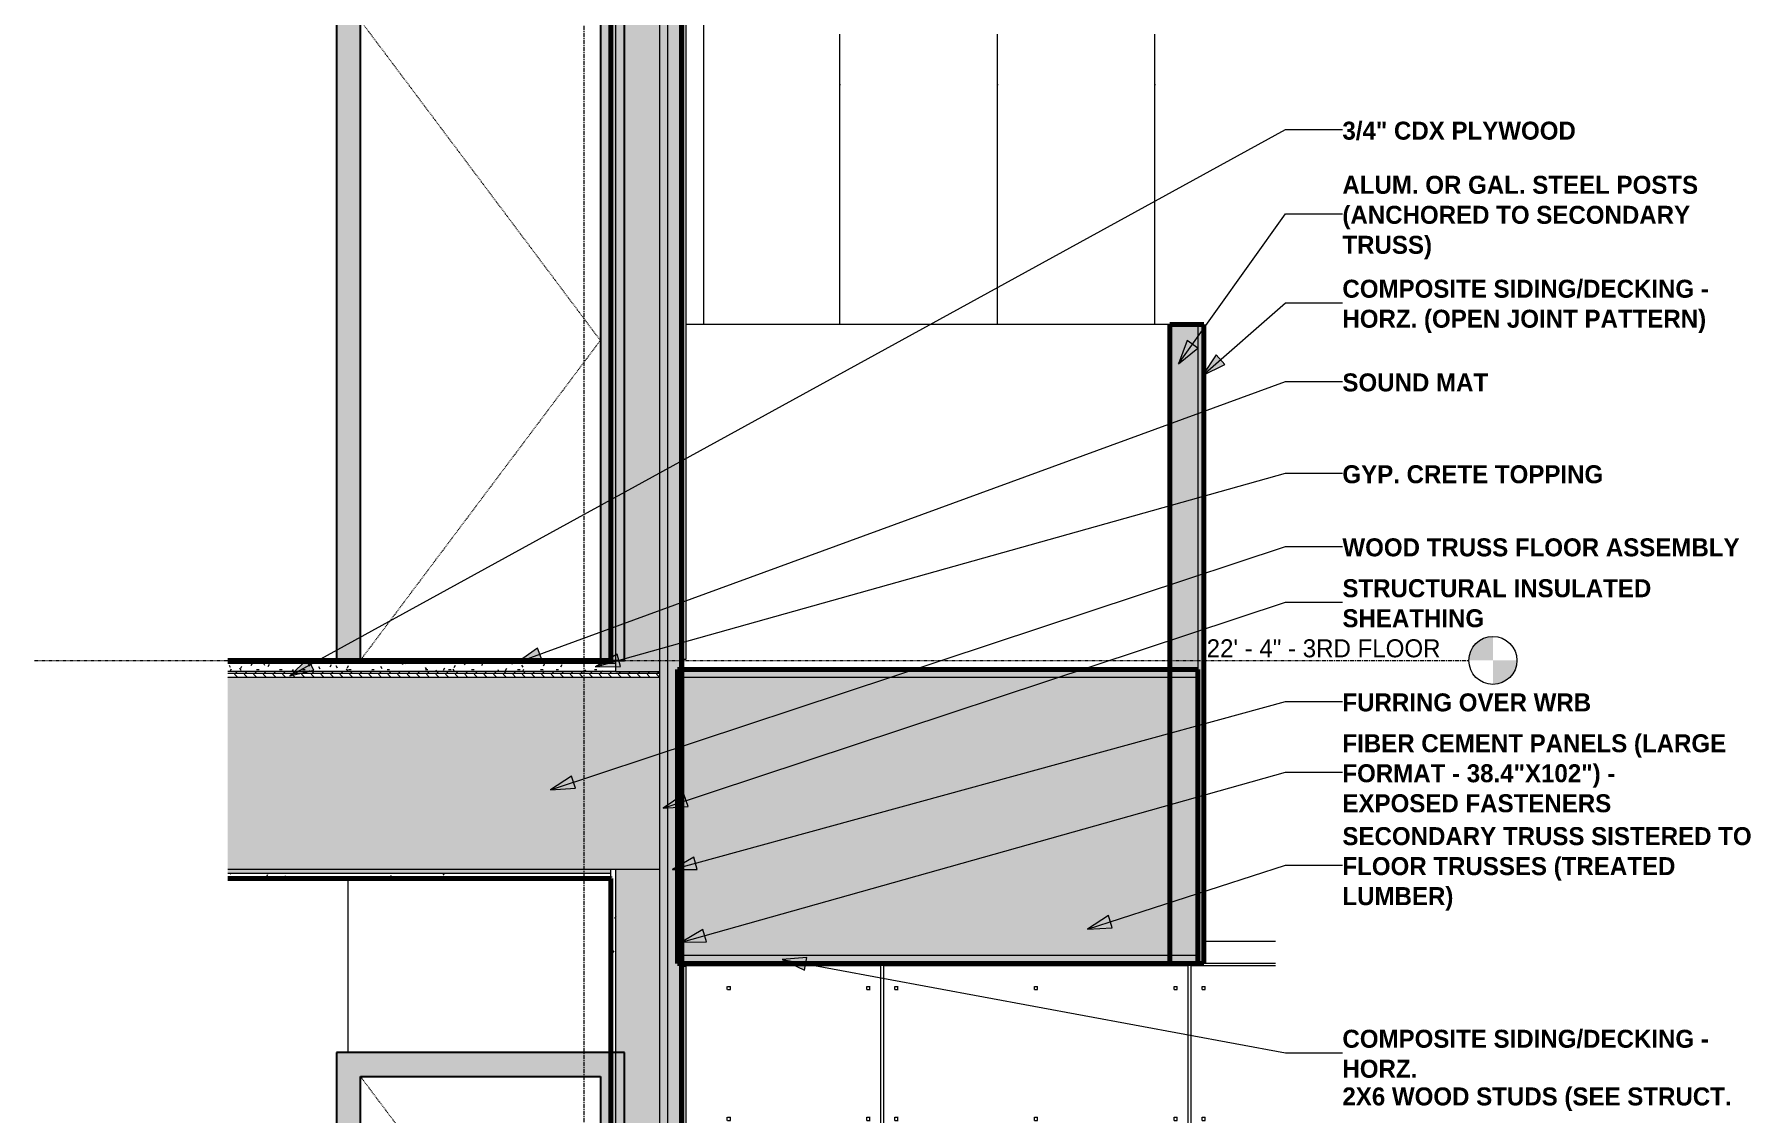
# Model space of a CAD drawing. Header units: inches. Extents: x 9847 to 10638, y -160 to 464.
# Drawn here: x 10420.3 to 10634.8, y 211.3 to 346.3 of the extents above; entities that cross this region are included whole.
import ezdxf

# ---------------------------------------------------------------- set-up
doc = ezdxf.new("R2010")
doc.units = ezdxf.units.IN
doc.header["$MEASUREMENT"] = 0
doc.linetypes.add('Dash 1_16_', pattern=[0.125, 0.0625, -0.0625])
doc.linetypes.add('Grid Line 1_2_', pattern=[0.875, 0.5, -0.125, 0.125, -0.125])
for name, color, linetype, lineweight in [('0-6', 55, 'Continuous', 18), ('0-7', 130, 'Continuous', 5), ('A-DOOR-5', 7, 'Dash 1_16_', 9), ('A-DOOR-FRAM-1', 8, 'Continuous', 9), ('A-DOOR-FRAM-2', 10, 'Continuous', 30), ('A-FLOR-1', 192, 'Continuous', 70), ('A-FLOR-11', 23, 'Continuous', 18), ('A-FLOR-12', 243, 'Continuous', 5), ('A-FLOR-7', 135, 'Continuous', 5), ('A-FLOR-8', 251, 'Continuous', 5), ('A-FLOR-9', 31, 'Continuous', 5), ('A-FLOR-LEVL', 51, 'Continuous', 9), ('A-FLOR-LEVL-1', 51, 'Grid Line 1_2_', 9), ('A-FLOR-MCUT', 51, 'Continuous', 18), ('A-FLOR-PATT-1', 8, 'Continuous', 9), ('A-GLAZ-1', 55, 'Continuous', 18), ('A-GLAZ-CWMG-1', 8, 'Continuous', 9), ('A-WALL', 113, 'Continuous', 18), ('A-WALL-1', 55, 'Continuous', 18), ('A-WALL-12', 255, 'Continuous', 18), ('A-WALL-2', 254, 'Continuous', 5), ('A-WALL-3', 251, 'Continuous', 5), ('A-WALL-6', 243, 'Continuous', 5), ('A-WALL-8', 113, 'Continuous', 70), ('A-WALL-PATT-1', 8, 'Continuous', 9), ('A-WALL-PATT-2', 111, 'Continuous', 9), ('G-ANNO-TEXT', 231, 'Continuous', 9), ('S-GRID-1', 1, 'Grid Line 1_2_', 9)]:
    doc.layers.add(name, color=color, linetype=linetype, lineweight=lineweight)
doc.styles.add('Century Gothic', font='ufonts.com_century-gothic.ttf', dxfattribs={"height": 2.25})
doc.styles.add('Century Gothic_B', font='GOTHICB.TTF', dxfattribs={"height": 2.25})
pattern_1 = [(0, (11421.4857, 72), (7.68, 1.92), [0.317, -5.443, 0.317, -5.443, -30.72]), (0, (11421.4857, 72), (7.68, 1.92), [-11.52, 0.317, -11.203, 0.317, -5.443, -13.44]), (0, (11421.4857, 72), (7.68, 1.92), [-28.8, 0.317, -3.523, 0.317, -9.283]), (120, (11424.3657, 72.96), (-5.5027688, 5.691075), [0.317, -5.443, 0.317, -5.443, -30.72]), (120, (11424.3657, 72.96), (-5.5027688, 5.691075), [-11.52, 0.317, -11.203, 0.317, -5.443, -13.44]), (120, (11424.3657, 72.96), (-5.5027688, 5.691075), [-28.8, 0.317, -3.523, 0.317, -9.283]), (240, (11425.3257, 76.8), (-2.1772312, -7.611075), [0.317, -5.443, 0.317, -5.443, -30.72]), (240, (11425.3257, 76.8), (-2.1772312, -7.611075), [-11.52, 0.317, -11.203, 0.317, -5.443, -13.44]), (240, (11425.3257, 76.8), (-2.1772312, -7.611075), [-28.8, 0.317, -3.523, 0.317, -9.283])]
pattern_2 = [(0, (11421.4857, 72), (0, 1.2), []), (315, (11421.4857, 72), (1.1992531, 0), [1.696, -1.696]), (45, (11421.4857, 72), (1.1992531, 0), [1.696, -1.696])]

# ---------------------------------------------------------------- blocks, each defined once
blk = doc.blocks.new('Single-Flush - 30_ x 80_-V7-BUILDING SECTION - EAST_WEST - LOOKING NORTH - Callout 4')
at = {"layer": 'A-DOOR-FRAM-1'}
blk.add_hatch(color=256, dxfattribs=at).paths.add_polyline_path([(10809.65, 136), (10811.2, 136), (10811.2, 216), (10841.2, 216), (10841.2, 136), (10843.14, 136), (10843.14, 219), (10808.2, 219), (10808.2, 136)], flags=0)
at = {"layer": 'A-DOOR-5'}
for p in [(10811.2, 216), (10811.2, 136)]:
    blk.add_line(p, (10841.2, 176), dxfattribs=at)
at = {"layer": 'A-DOOR-FRAM-2'}
for p, q in [((10844.2, 219), (10808.2, 219)), ((10808.2, 219), (10808.2, 136)), ((10844.2, 136), (10844.2, 219)), ((10811.2, 136), (10811.2, 216)), ((10811.2, 216), (10841.2, 216)), ((10841.2, 216), (10841.2, 136)), ((10808.2, 136), (10811.2, 136)), ((10841.2, 136), (10844.2, 136))]:
    blk.add_line(p, q, dxfattribs=at)
blk = doc.blocks.new('CTR - 1st Phase - Unit Layouts_rvt-4-BUILDING SECTION - EAST_WEST - LOOKING NORTH - Callout 4')
at = {"layer": 'A-WALL-1'}
blk.add_line((10809.65, 240.75), (10809.65, 219), dxfattribs=at)
at = {"layer": '0-6'}
for p in [(0, 132), (0, 0)]:
    blk.add_blockref('Single-Flush - 30_ x 80_-V7-BUILDING SECTION - EAST_WEST - LOOKING NORTH - Callout 4', p, dxfattribs=at)
blk = doc.blocks.new('_THE_ WINDOW _ DOOR - Door - 3rd floors-2113394-BUILDING SECTION - EAST_WEST - LOOKING NORTH - Callout 4')
at = {"layer": 'A-GLAZ-1'}
for p, q in [((10851.89, 350.12), (10851.39, 350.12)), ((10851.89, 350.12), (10851.89, 268.12)), ((10851.89, 268.12), (10851.39, 268.12))]:
    blk.add_line(p, q, dxfattribs=at)
blk = doc.blocks.new('_THE_ WINDOW _ DOOR - Window - 2nd Floor-2113388-BUILDING SECTION - EAST_WEST - LOOKING NORTH - Callout 4')
at = {"layer": 'A-GLAZ-1'}
for p, q in [((10851.89, 229.75), (10851.39, 229.75)), ((10851.89, 229.75), (10851.89, 149)), ((10851.89, 149), (10851.39, 149))]:
    blk.add_line(p, q, dxfattribs=at)
blk = doc.blocks.new('Rectangular Mullion - Profile_Polycarbonate_Lower-2195492-BUILDING SECTION - EAST_WEST - LOOKING NORTH - Callout 4')
at = {"layer": 'A-GLAZ-CWMG-1'}
blk.add_line((10925.59, 232.87), (10916.64, 232.87), dxfattribs=at)
blk = doc.blocks.new('Rectangular Mullion - Profile_Polycarbonate_right-2195587-BUILDING SECTION - EAST_WEST - LOOKING NORTH - Callout 4')
at = {"layer": 'A-GLAZ-CWMG-1'}
blk.add_line((10854.14, 310), (10854.14, 348.51), dxfattribs=at)
blk = doc.blocks.new('Level - Level Head - Circle-50818-BUILDING SECTION - EAST_WEST - LOOKING NORTH - Callout 4')
at = {"layer": 'A-FLOR-LEVL'}
h = blk.add_hatch(color=256, dxfattribs=at)
edge = h.paths.add_edge_path(flags=0)
edge.add_line((10952.77, 0), (10949.77, 0))
edge.add_arc((10952.77, 0), 3, 90, 180, ccw=False)
edge.add_line((10952.77, 3), (10952.77, 0))
h = blk.add_hatch(color=256, dxfattribs=at)
edge = h.paths.add_edge_path(flags=0)
edge.add_line((10952.77, -3), (10952.77, 0))
edge.add_line((10952.77, 0), (10955.77, 0))
edge.add_arc((10952.77, 0), 3, 270, 360, ccw=False)
blk.add_circle((10952.77, 0), 3, dxfattribs=at)

msp = doc.modelspace()

# ---------------------------------------------------------------- hatches: boundary and pattern name
at = {"layer": 'A-FLOR-11'}
msp.add_hatch(color=256, dxfattribs=at).paths.add_polyline_path([(10501.76, 230.12), (10562.22, 230.12), (10562.22, 231.12), (10500.97, 231.12), (10500.97, 230.12), (10501.29, 230.12)], flags=0)
at = {"layer": 'A-FLOR-12'}
msp.add_hatch(color=256, dxfattribs=at).paths.add_polyline_path([(10501.76, 265.87), (10562.22, 265.87), (10562.22, 266.87), (10500.97, 266.87), (10500.97, 265.87), (10501.29, 265.87)], flags=0)
at = {"layer": 'A-FLOR-7'}
msp.add_hatch(color=256, dxfattribs=at).paths.add_polyline_path([(10444.46, 267.62), (10492.97, 267.62), (10492.97, 267.87), (10444.46, 267.87), (10444.46, 267.84)], flags=0)
at = {"layer": 'A-FLOR-8'}
msp.add_hatch(color=256, dxfattribs=at).paths.add_polyline_path([(10459.48, 241.37), (10492.35, 241.37), (10492.35, 241.87), (10444.46, 241.87), (10444.46, 241.37), (10458.04, 241.37)], flags=0)
at = {"layer": 'A-FLOR-9'}
for points in [[(10493.57, 241.87), (10498.47, 241.87), (10498.47, 265.87), (10444.46, 265.87), (10444.46, 241.87), (10493.35, 241.87)], [(10500.66, 231.12), (10565.72, 231.12), (10565.72, 265.87), (10500.66, 265.87), (10500.66, 233.23)]]:
    msp.add_hatch(color=256, dxfattribs=at).paths.add_polyline_path(points, flags=0)
at = {"layer": 'A-FLOR-PATT-1'}
h = msp.add_hatch(dxfattribs=at)
h.set_pattern_fill('FP_29', color=256, style=0, pattern_type=2)
h.set_pattern_definition([(0, (11421.4857, 72), (3.84, 0.96), [0.317, -2.563, 0.317, -2.563, -15.36]), (0, (11421.4857, 72), (3.84, 0.96), [-5.76, 0.317, -5.443, 0.317, -2.563, -6.72]), (0, (11421.4857, 72), (3.84, 0.96), [-14.4, 0.317, -1.603, 0.317, -4.483]), (120, (11422.9257, 72.48), (-2.7513844, 2.84553755), [0.317, -2.563, 0.317, -2.563, -15.36]), (120, (11422.9257, 72.48), (-2.7513844, 2.84553755), [-5.76, 0.317, -5.443, 0.317, -2.563, -6.72]), (120, (11422.9257, 72.48), (-2.7513844, 2.84553755), [-14.4, 0.317, -1.603, 0.317, -4.483]), (240, (11423.4057, 74.4), (-1.0886156, -3.80553755), [0.317, -2.563, 0.317, -2.563, -15.36]), (240, (11423.4057, 74.4), (-1.0886156, -3.80553755), [-5.76, 0.317, -5.443, 0.317, -2.563, -6.72]), (240, (11423.4057, 74.4), (-1.0886156, -3.80553755), [-14.4, 0.317, -1.603, 0.317, -4.483])])
h.paths.add_polyline_path([(10492.88, 266.62), (10492.97, 266.62), (10492.97, 267.62), (10444.46, 267.62), (10444.46, 266.62), (10492.38, 266.62)], flags=0)
h = msp.add_hatch(dxfattribs=at)
h.set_pattern_fill('FP_30', color=256, style=0, pattern_type=2)
h.set_pattern_definition(pattern_2)
h.paths.add_polyline_path([(10498.47, 265.87), (10498.47, 266.62), (10444.46, 266.62), (10444.46, 265.87), (10497.67, 265.87)], flags=0)
h = msp.add_hatch(dxfattribs=at)
h.set_pattern_fill('FP_28', color=256, style=0, pattern_type=2)
h.set_pattern_definition(pattern_1)
h.paths.add_polyline_path([(10444.46, 240.75), (10492.35, 240.75), (10492.35, 241.37), (10444.46, 241.37), (10444.46, 241.3)], flags=0)
at = {"layer": 'A-WALL-12'}
h = msp.add_hatch(color=256, dxfattribs=at)
h.paths.add_polyline_path([(10565.72, 230.12), (10565.72, 231.12), (10562.22, 231.12), (10562.22, 230.12)], flags=0)
h.paths.add_polyline_path([(10562.22, 265.87), (10565.72, 265.87), (10565.72, 310), (10562.22, 310), (10562.22, 282.93)], flags=0)
at = {"layer": 'A-WALL-2'}
h = msp.add_hatch(color=256, dxfattribs=at)
h.paths.add_polyline_path([(10501.22, 109.75), (10501.22, 230.12), (10500.97, 230.12), (10500.97, 109.75)], flags=0)
h.paths.add_polyline_path([(10500.97, 266.87), (10501.22, 266.87), (10501.22, 350.5), (10500.97, 350.5), (10500.97, 267.12)], flags=0)
at = {"layer": 'A-WALL-3'}
msp.add_hatch(color=256, dxfattribs=at).paths.add_polyline_path([(10499.71, 109.87), (10500.97, 109.87), (10500.97, 231.12), (10500.66, 231.12), (10500.66, 265.87), (10500.97, 265.87), (10500.97, 350.5), (10499.47, 350.5), (10499.47, 109.87)], flags=0)
at = {"layer": 'A-WALL-6'}
msp.add_hatch(color=256, dxfattribs=at).paths.add_polyline_path([(10566.47, 230.12), (10566.47, 310), (10565.72, 310), (10565.72, 230.12)], flags=0)
at = {"layer": 'A-WALL-PATT-1'}
h = msp.add_hatch(dxfattribs=at)
h.set_pattern_fill('FP_44', color=256, style=0, pattern_type=2)
h.set_pattern_definition([(90, (10520.972, 268), (-19.685, 1e-15), [24, 0, 0, 0])])
h.paths.add_polyline_path([(10575.43, 232.87), (10575.43, 346.27), (10503.97, 346.27), (10503.97, 310), (10566.47, 310), (10566.47, 232.87)], flags=0)
h = msp.add_hatch(dxfattribs=at)
h.set_pattern_fill('FP_31', color=256, style=0, pattern_type=2)
h.set_pattern_definition([(0, (10911.79, 112.3), (-38.4, 120.375), [0.392, -38.007]), (0, (10911.79, 112.7), (-38.4, 120.375), [0.392, -38.007]), (0, (10911.79, 128.66), (-38.4, 120.375), [0.392, -38.007]), (0, (10911.79, 129.05), (-38.4, 120.375), [0.392, -38.007]), (0, (10911.79, 145.02), (-38.4, 120.375), [0.392, -38.007]), (0, (10911.79, 145.41), (-38.4, 120.375), [0.392, -38.007]), (0, (10911.79, 161.38), (-38.4, 120.375), [0.392, -38.007]), (0, (10911.79, 161.77), (-38.4, 120.375), [0.392, -38.007]), (0, (10911.79, 177.73), (-38.4, 120.375), [0.392, -38.007]), (0, (10911.79, 178.12), (-38.4, 120.375), [0.392, -38.007]), (0, (10911.79, 194.09), (-38.4, 120.375), [0.392, -38.007]), (0, (10911.79, 194.48), (-38.4, 120.375), [0.392, -38.007]), (0, (10911.79, 210.45), (-38.4, 120.375), [0.392, -38.007]), (0, (10911.79, 210.84), (-38.4, 120.375), [0.392, -38.007]), (0, (10911.79, 226.8), (-38.4, 120.375), [0.392, -38.007]), (0, (10911.79, 227.2), (-38.4, 120.375), [0.392, -38.007]), (0, (10929.24, 112.3), (-38.4, 120.375), [0.392, -38.007]), (0, (10929.24, 112.7), (-38.4, 120.375), [0.392, -38.007]), (0, (10929.24, 128.66), (-38.4, 120.375), [0.392, -38.007]), (0, (10929.24, 129.05), (-38.4, 120.375), [0.392, -38.007]), (0, (10929.24, 145.02), (-38.4, 120.375), [0.392, -38.007]), (0, (10929.24, 145.41), (-38.4, 120.375), [0.392, -38.007]), (0, (10929.24, 161.38), (-38.4, 120.375), [0.392, -38.007]), (0, (10929.24, 161.77), (-38.4, 120.375), [0.392, -38.007]), (0, (10929.24, 177.73), (-38.4, 120.375), [0.392, -38.007]), (0, (10929.24, 178.12), (-38.4, 120.375), [0.392, -38.007]), (0, (10929.24, 194.09), (-38.4, 120.375), [0.392, -38.007]), (0, (10929.24, 194.48), (-38.4, 120.375), [0.392, -38.007]), (0, (10929.24, 210.45), (-38.4, 120.375), [0.392, -38.007]), (0, (10929.24, 210.84), (-38.4, 120.375), [0.392, -38.007]), (0, (10929.24, 226.8), (-38.4, 120.375), [0.392, -38.007]), (0, (10929.24, 227.2), (-38.4, 120.375), [0.392, -38.007]), (0, (10946.69, 112.3), (-38.4, 120.375), [0.392, -38.007]), (0, (10946.69, 112.7), (-38.4, 120.375), [0.392, -38.007]), (0, (10946.69, 128.66), (-38.4, 120.375), [0.392, -38.007]), (0, (10946.69, 129.05), (-38.4, 120.375), [0.392, -38.007]), (0, (10946.69, 145.02), (-38.4, 120.375), [0.392, -38.007]), (0, (10946.69, 145.41), (-38.4, 120.375), [0.392, -38.007]), (0, (10946.69, 161.38), (-38.4, 120.375), [0.392, -38.007]), (0, (10946.69, 161.77), (-38.4, 120.375), [0.392, -38.007]), (0, (10946.69, 177.73), (-38.4, 120.375), [0.392, -38.007]), (0, (10946.69, 178.12), (-38.4, 120.375), [0.392, -38.007]), (0, (10946.69, 194.09), (-38.4, 120.375), [0.392, -38.007]), (0, (10946.69, 194.48), (-38.4, 120.375), [0.392, -38.007]), (0, (10946.69, 210.45), (-38.4, 120.375), [0.392, -38.007]), (0, (10946.69, 210.84), (-38.4, 120.375), [0.392, -38.007]), (0, (10946.69, 226.8), (-38.4, 120.375), [0.392, -38.007]), (0, (10946.69, 227.2), (-38.4, 120.375), [0.392, -38.007]), (90, (10910.05, 109.75), (-38.4, 2e-15), [120, -0.375]), (90, (10910.424, 109.75), (-38.4, 2e-15), [120, -0.375]), (90, (10911.79, 112.304), (-38.4, 2e-15), [0.392, -119.982]), (90, (10911.79, 128.66), (-38.4, 2e-15), [0.392, -119.982]), (90, (10911.79, 145.018), (-38.4, 2e-15), [0.392, -119.982]), (90, (10911.79, 161.375), (-38.4, 2e-15), [0.392, -119.982]), (90, (10911.79, 177.732), (-38.4, 2e-15), [0.392, -119.982]), (90, (10911.79, 194.09), (-38.4, 2e-15), [0.392, -119.982]), (90, (10911.79, 210.447), (-38.4, 2e-15), [0.392, -119.982]), (90, (10911.79, 226.804), (-38.4, 2e-15), [0.392, -119.982]), (90, (10912.183, 112.304), (-38.4, 2e-15), [0.392, -119.982]), (90, (10912.183, 128.66), (-38.4, 2e-15), [0.392, -119.982]), (90, (10912.183, 145.018), (-38.4, 2e-15), [0.392, -119.982]), (90, (10912.183, 161.375), (-38.4, 2e-15), [0.392, -119.982]), (90, (10912.183, 177.732), (-38.4, 2e-15), [0.392, -119.982]), (90, (10912.183, 194.09), (-38.4, 2e-15), [0.392, -119.982]), (90, (10912.183, 210.447), (-38.4, 2e-15), [0.392, -119.982]), (90, (10912.183, 226.804), (-38.4, 2e-15), [0.392, -119.982]), (90, (10929.24, 112.304), (-38.4, 2e-15), [0.392, -119.982]), (90, (10929.24, 128.66), (-38.4, 2e-15), [0.392, -119.982]), (90, (10929.24, 145.018), (-38.4, 2e-15), [0.392, -119.982]), (90, (10929.24, 161.375), (-38.4, 2e-15), [0.392, -119.982]), (90, (10929.24, 177.732), (-38.4, 2e-15), [0.392, -119.982]), (90, (10929.24, 194.09), (-38.4, 2e-15), [0.392, -119.982]), (90, (10929.24, 210.447), (-38.4, 2e-15), [0.392, -119.982]), (90, (10929.24, 226.804), (-38.4, 2e-15), [0.392, -119.982]), (90, (10929.633, 112.304), (-38.4, 2e-15), [0.392, -119.982]), (90, (10929.633, 128.66), (-38.4, 2e-15), [0.392, -119.982]), (90, (10929.633, 145.018), (-38.4, 2e-15), [0.392, -119.982]), (90, (10929.633, 161.375), (-38.4, 2e-15), [0.392, -119.982]), (90, (10929.633, 177.732), (-38.4, 2e-15), [0.392, -119.982]), (90, (10929.633, 194.09), (-38.4, 2e-15), [0.392, -119.982]), (90, (10929.633, 210.447), (-38.4, 2e-15), [0.392, -119.982]), (90, (10929.633, 226.804), (-38.4, 2e-15), [0.392, -119.982]), (90, (10946.69, 112.304), (-38.4, 2e-15), [0.392, -119.982]), (90, (10946.69, 128.66), (-38.4, 2e-15), [0.392, -119.982]), (90, (10946.69, 145.018), (-38.4, 2e-15), [0.392, -119.982]), (90, (10946.69, 161.375), (-38.4, 2e-15), [0.392, -119.982]), (90, (10946.69, 177.732), (-38.4, 2e-15), [0.392, -119.982]), (90, (10946.69, 194.09), (-38.4, 2e-15), [0.392, -119.982]), (90, (10946.69, 210.447), (-38.4, 2e-15), [0.392, -119.982]), (90, (10946.69, 226.804), (-38.4, 2e-15), [0.392, -119.982]), (90, (10947.083, 112.304), (-38.4, 2e-15), [0.392, -119.982]), (90, (10947.083, 128.66), (-38.4, 2e-15), [0.392, -119.982]), (90, (10947.083, 145.018), (-38.4, 2e-15), [0.392, -119.982]), (90, (10947.083, 161.375), (-38.4, 2e-15), [0.392, -119.982]), (90, (10947.083, 177.732), (-38.4, 2e-15), [0.392, -119.982]), (90, (10947.083, 194.09), (-38.4, 2e-15), [0.392, -119.982]), (90, (10947.083, 210.447), (-38.4, 2e-15), [0.392, -119.982]), (90, (10947.083, 226.804), (-38.4, 2e-15), [0.392, -119.982]), (180, (10948.45, 109.38), (-38.4, 120.375), [38.025, -0.375]), (180, (10948.45, 109.75), (-38.4, 120.375), [38.025, -0.375])])
h.paths.add_polyline_path([(10501.41, 109.75), (10501.41, 149), (10501.22, 149), (10501.22, 109.75)], flags=0)
h.paths.add_polyline_path([(10575.43, 109.75), (10575.43, 230.12), (10501.22, 230.12), (10501.22, 229.75), (10501.72, 229.75), (10501.72, 178), (10567.22, 178), (10567.22, 109.75)], flags=0)
at = {"layer": 'A-WALL-PATT-2'}
h = msp.add_hatch(dxfattribs=at)
h.set_pattern_fill('FP_33', color=256, style=0, pattern_type=2)
h.set_pattern_definition([(161.57, (11421.6057, 72.12), (-0.96038369, -0.00039918), [0, -6.83, 0.758, 0]), (18.43, (11421.3657, 72.12), (-0.96038369, 0.00039918), [0, -6.83, 0.758, 0]), (108.43, (11421.6057, 72.12), (0.47951018, -2.4005264), [2.276, -5.312]), (71.57, (11421.3657, 72.12), (0.47951018, 2.4005264), [2.276, -5.312])])
h.paths.add_polyline_path([(10494.04, 134.62), (10498.47, 134.62), (10498.47, 241.87), (10492.97, 241.87), (10492.97, 134.62), (10493.57, 134.62)], flags=0)
h.paths.add_polyline_path([(10498.47, 266.62), (10498.47, 350.5), (10492.97, 350.5), (10492.97, 266.62), (10498.46, 266.62)], flags=0)
h = msp.add_hatch(dxfattribs=at)
h.set_pattern_fill('FP_30', color=256, style=0, pattern_type=2)
h.set_pattern_definition(pattern_2)
h.paths.add_polyline_path([(10499.47, 109.87), (10499.47, 350.5), (10498.47, 350.5), (10498.47, 109.87)], flags=0)
h = msp.add_hatch(dxfattribs=at)
h.set_pattern_fill('FP_28', color=256, style=0, pattern_type=2)
h.set_pattern_definition(pattern_1)
h.paths.add_polyline_path([(10492.48, 219), (10492.97, 219), (10492.97, 241.87), (10492.35, 241.87), (10492.35, 219), (10492.38, 219)], flags=0)
at = {"layer": 'G-ANNO-TEXT'}
for points in [[(10563.3, 305.07), (10565.7, 307.05), (10564.39, 307.98)], [(10566.29, 303.63), (10569.08, 305), (10568.02, 306.21)], [(10452.2, 266.06), (10455.22, 266.8), (10454.45, 268.21)], [(10480.64, 267.73), (10483.74, 268.01), (10483.18, 269.52)], [(10490.44, 267.2), (10493.55, 267.24), (10493.12, 268.79)], [(10484.82, 251.84), (10487.92, 252.02), (10487.42, 253.55)], [(10498.88, 249.55), (10501.99, 249.73), (10501.48, 251.26)], [(10500.04, 241.85), (10503.15, 241.87), (10502.72, 243.42)], [(10551.92, 234.41), (10555.02, 234.57), (10554.53, 236.1)], [(10501.17, 232.78), (10504.28, 232.82), (10503.84, 234.37)], [(10513.76, 230.61), (10516.57, 229.28), (10516.86, 230.86)]]:
    msp.add_hatch(color=256, dxfattribs=at).paths.add_polyline_path(points, flags=0)

# ---------------------------------------------------------------- linework, layer by layer
at = {"layer": 'A-FLOR-1'}
for p, q in [((10492.35, 268), (10444.46, 268)), ((10565.72, 266.87), (10500.66, 266.87)), ((10500.66, 266.87), (10500.66, 230.12)), ((10565.72, 230.12), (10565.72, 266.87)), ((10444.46, 240.75), (10492.35, 240.75)), ((10500.66, 230.12), (10565.72, 230.12))]:
    msp.add_line(p, q, dxfattribs=at)
at = {"layer": 'A-FLOR-LEVL-1'}
msp.add_line((10420.28, 268), (10599.6, 268), dxfattribs=at)
at = {"layer": 'A-FLOR-MCUT'}
for p, q in [((10492.97, 267.87), (10444.46, 267.87)), ((10492.97, 267.62), (10444.46, 267.62)), ((10492.97, 266.62), (10444.46, 266.62)), ((10492.97, 268), (10492.35, 268)), ((10498.47, 265.87), (10444.46, 265.87)), ((10565.72, 265.87), (10500.66, 265.87)), ((10492.35, 241.87), (10444.46, 241.87)), ((10492.35, 241.37), (10444.46, 241.37)), ((10492.35, 240.75), (10492.35, 241.87)), ((10565.72, 231.12), (10500.66, 231.12))]:
    msp.add_line(p, q, dxfattribs=at)
at = {"layer": 'A-WALL'}
for p, q in [((10498.47, 109.87), (10498.47, 422)), ((10499.47, 109.87), (10499.47, 422)), ((10500.97, 109.87), (10500.97, 422)), ((10492.97, 266.62), (10492.97, 374)), ((10565.72, 310), (10565.72, 230.12)), ((10492.97, 266.62), (10498.47, 266.62)), ((10498.47, 241.87), (10492.35, 241.87)), ((10492.97, 134.62), (10492.97, 241.87))]:
    msp.add_line(p, q, dxfattribs=at)
at = {"layer": 'A-WALL-1'}
for p, q in [((10562.22, 310), (10501.72, 310)), ((10575.43, 230.12), (10566.47, 230.12))]:
    msp.add_line(p, q, dxfattribs=at)
at = {"layer": 'A-WALL-8'}
for p, q in [((10501.22, 109.75), (10501.22, 418.54)), ((10492.35, 373.37), (10492.35, 268)), ((10566.47, 310), (10562.22, 310)), ((10562.22, 310), (10562.22, 230.12)), ((10566.47, 230.12), (10566.47, 310)), ((10492.35, 240.75), (10492.35, 136)), ((10565.72, 230.12), (10566.47, 230.12))]:
    msp.add_line(p, q, dxfattribs=at)
at = {"layer": 'G-ANNO-TEXT'}
for p, q in [((10452.2, 266.06), (10576.68, 334.35)), ((10576.68, 334.35), (10583.79, 334.35)), ((10563.3, 305.07), (10576.68, 323.83)), ((10576.68, 323.83), (10583.79, 323.83)), ((10566.29, 303.63), (10576.68, 312.71)), ((10576.68, 312.71), (10583.79, 312.71)), ((10564.39, 307.98), (10563.3, 305.07)), ((10563.3, 305.07), (10565.7, 307.05)), ((10565.7, 307.05), (10564.39, 307.98)), ((10568.02, 306.21), (10566.29, 303.63)), ((10566.29, 303.63), (10569.08, 305)), ((10569.08, 305), (10568.02, 306.21)), ((10480.64, 267.73), (10576.68, 302.88)), ((10576.68, 302.88), (10583.79, 302.88)), ((10490.44, 267.2), (10576.68, 291.4)), ((10576.68, 291.4), (10583.79, 291.4)), ((10484.82, 251.84), (10576.68, 282.26)), ((10576.68, 282.26), (10583.79, 282.26)), ((10498.88, 249.55), (10576.68, 275.27)), ((10576.68, 275.27), (10583.79, 275.27)), ((10454.45, 268.21), (10452.2, 266.06)), ((10455.22, 266.8), (10454.45, 268.21)), ((10483.18, 269.52), (10480.64, 267.73)), ((10483.74, 268.01), (10483.18, 269.52)), ((10493.12, 268.79), (10490.44, 267.2)), ((10493.55, 267.24), (10493.12, 268.79)), ((10452.2, 266.06), (10455.22, 266.8)), ((10480.64, 267.73), (10483.74, 268.01)), ((10490.44, 267.2), (10493.55, 267.24)), ((10500.04, 241.85), (10576.68, 262.88)), ((10576.68, 262.88), (10583.79, 262.88)), ((10487.42, 253.55), (10484.82, 251.84)), ((10487.92, 252.02), (10487.42, 253.55)), ((10501.17, 232.78), (10576.68, 254.02)), ((10576.68, 254.02), (10583.79, 254.02)), ((10484.82, 251.84), (10487.92, 252.02)), ((10501.48, 251.26), (10498.88, 249.55)), ((10501.99, 249.73), (10501.48, 251.26)), ((10498.88, 249.55), (10501.99, 249.73)), ((10502.72, 243.42), (10500.04, 241.85)), ((10503.15, 241.87), (10502.72, 243.42)), ((10500.04, 241.85), (10503.15, 241.87)), ((10551.92, 234.41), (10576.68, 242.41)), ((10576.68, 242.41), (10583.79, 242.41)), ((10554.53, 236.1), (10551.92, 234.41)), ((10555.02, 234.57), (10554.53, 236.1)), ((10503.84, 234.37), (10501.17, 232.78)), ((10504.28, 232.82), (10503.84, 234.37)), ((10551.92, 234.41), (10555.02, 234.57)), ((10501.17, 232.78), (10504.28, 232.82)), ((10516.86, 230.86), (10513.76, 230.61)), ((10513.76, 230.61), (10516.57, 229.28)), ((10513.76, 230.61), (10576.68, 218.96)), ((10516.57, 229.28), (10516.86, 230.86)), ((10576.68, 218.96), (10583.79, 218.96))]:
    msp.add_line(p, q, dxfattribs=at)
at = {"layer": 'S-GRID-1'}
msp.add_line((10489.02, -159.84), (10489.02, 451.69), dxfattribs=at)

# ---------------------------------------------------------------- block references
at = {"layer": '0-7'}
msp.add_blockref('CTR - 1st Phase - Unit Layouts_rvt-4-BUILDING SECTION - EAST_WEST - LOOKING NORTH - Callout 4', (-350.17, 0), dxfattribs=at)
at = {"layer": 'A-FLOR-LEVL'}
msp.add_blockref('Level - Level Head - Circle-50818-BUILDING SECTION - EAST_WEST - LOOKING NORTH - Callout 4', (-350.17, 268), dxfattribs=at)
at = {"layer": 'A-GLAZ-1'}
for name in ['_THE_ WINDOW _ DOOR - Door - 3rd floors-2113394-BUILDING SECTION - EAST_WEST - LOOKING NORTH - Callout 4', '_THE_ WINDOW _ DOOR - Window - 2nd Floor-2113388-BUILDING SECTION - EAST_WEST - LOOKING NORTH - Callout 4']:
    msp.add_blockref(name, (-350.17, 0), dxfattribs=at)
at = {"layer": 'A-GLAZ-CWMG-1'}
for name in ['Rectangular Mullion - Profile_Polycarbonate_right-2195587-BUILDING SECTION - EAST_WEST - LOOKING NORTH - Callout 4', 'Rectangular Mullion - Profile_Polycarbonate_Lower-2195492-BUILDING SECTION - EAST_WEST - LOOKING NORTH - Callout 4']:
    msp.add_blockref(name, (-350.17, 0), dxfattribs=at)

# ---------------------------------------------------------------- texts
at = {"layer": 'A-FLOR-LEVL', "insert": (10566.82, 270.64), "char_height": 2.25, "width": 36.2842, "attachment_point": 1, "style": 'Century Gothic'}
msp.add_mtext('22\' - 4" - 3RD FLOOR', dxfattribs=at)
at = {"layer": 'G-ANNO-TEXT', "char_height": 2.25, "attachment_point": 1, "style": 'Century Gothic_B'}
for s, insert, width in [('3/4" CDX PLYWOOD', (10583.79, 335.35), 37.0417), ('ALUM. OR GAL. STEEL POSTS', (10583.79, 328.58), 50.7525), ('(ANCHORED TO SECONDARY', (10583.79, 324.83), 53.7067), ('TRUSS)', (10583.79, 321.08), 11.8927), ('COMPOSITE SIDING/DECKING -', (10583.79, 315.59), 57.873), ('HORZ. (OPEN JOINT PATTERN)', (10583.79, 311.84), 53.7067), ('SOUND MAT', (10583.79, 303.88), 22.422), ('GYP. CRETE TOPPING', (10583.79, 292.4), 38.481), ('WOOD TRUSS FLOOR ASSEMBLY', (10583.79, 283.26), 57.4942), ('STRUCTURAL INSULATED', (10583.79, 278.15), 42.7987), ('SHEATHING', (10583.79, 274.4), 21.0585), ('FURRING OVER WRB', (10583.79, 263.88), 36.5115), ('FIBER CEMENT PANELS (LARGE', (10583.79, 258.77), 54.9945), ('FORMAT - 38.4"X102") -', (10583.79, 255.02), 42.723), ('EXPOSED FASTENERS', (10583.79, 251.27), 37.6477), ('SECONDARY TRUSS SISTERED TO', (10583.79, 247.16), 57.873), ('FLOOR TRUSSES (TREATED', (10583.79, 243.41), 45.5257), ('LUMBER)', (10583.79, 239.66), 15.6802), ('COMPOSITE SIDING/DECKING -', (10583.79, 221.83), 57.873), ('HORZ.', (10583.79, 218.08), 11.211), ('2X6 WOOD STUDS (SEE STRUCT.', (10583.79, 214.62), 56.5852)]:
    msp.add_mtext(s, dxfattribs=dict(at, insert=insert, width=width))

doc.saveas('drawing.dxf')
